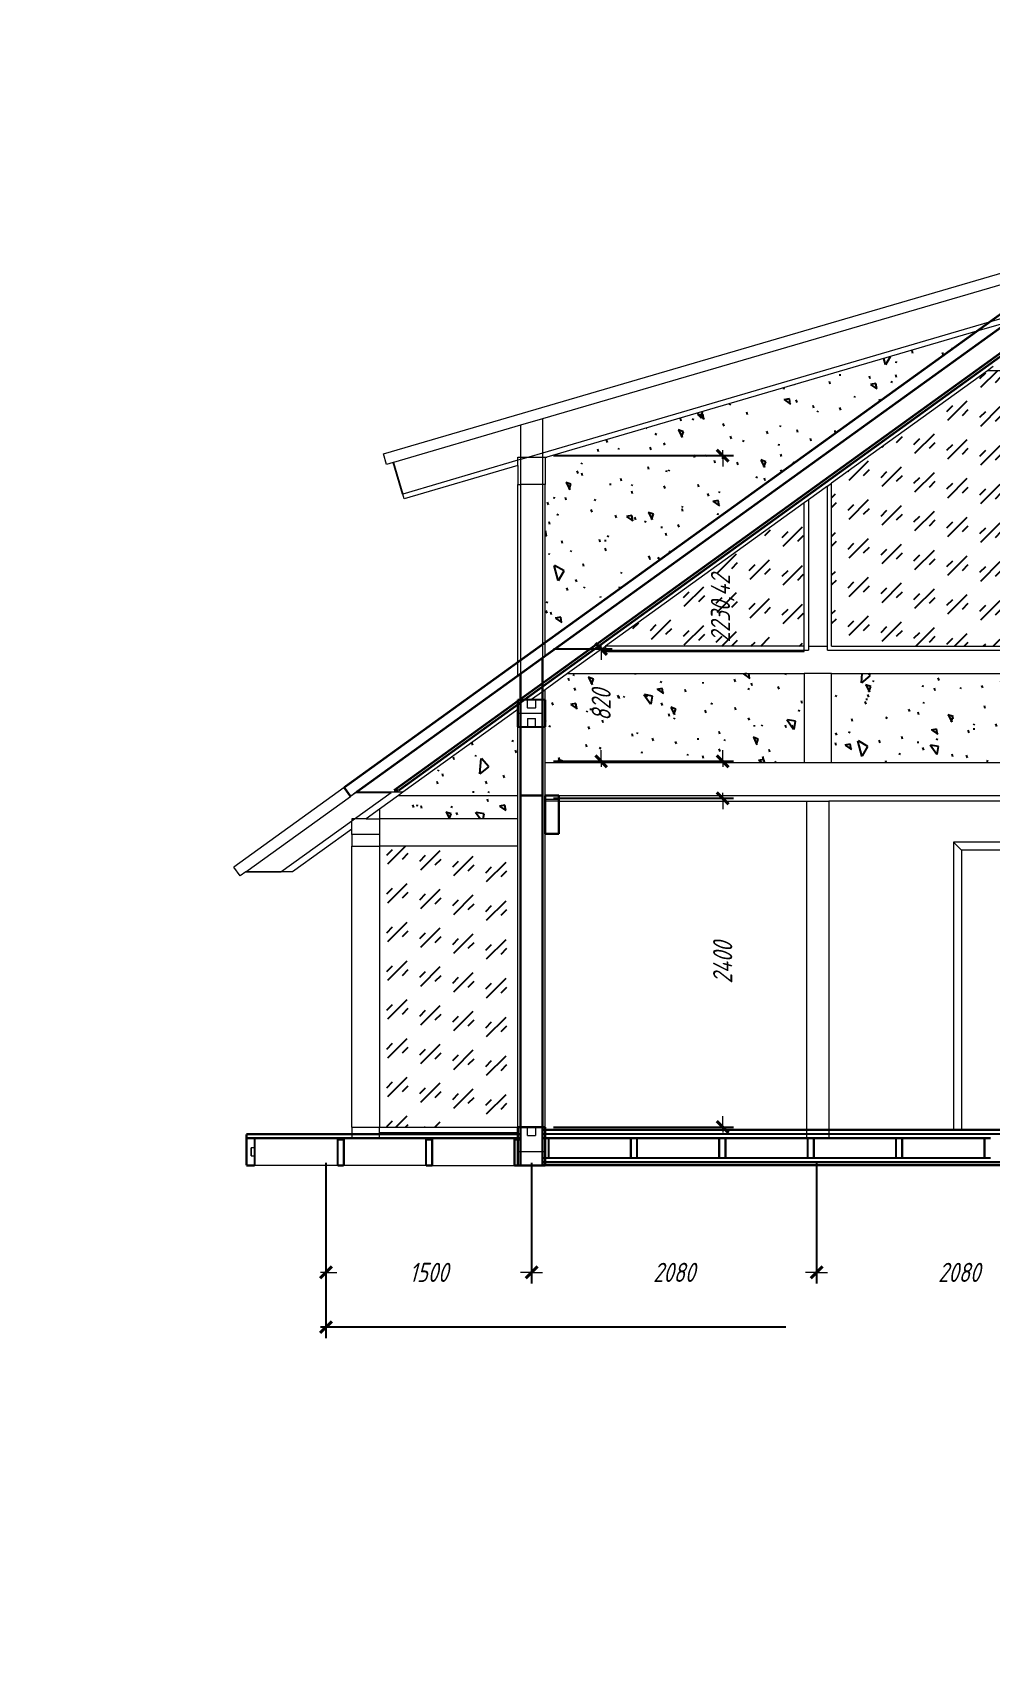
# Model space of a CAD drawing. Header units: millimetres. Extents: x 0 to 5040, y 0 to 770.
# Drawn here: x 4641.3 to 4815.9, y 0 to 297 of the extents above; entities that cross this region are included whole.
import ezdxf

# ---------------------------------------------------------------- set-up
doc = ezdxf.new("R2010")
doc.units = ezdxf.units.MM
for name, pattern in [('K5LT32768', [0]), ('K5LT_BASIC', [0]), ('K5LT_THIN', [0])]:
    doc.linetypes.add(name, pattern=pattern)
doc.layers.add('Системный слой', color=7, linetype='Continuous')
doc.styles.add('KDIMTEXTSTYLE', font='GOST_AU.SHX', dxfattribs={"width": 0.96, "oblique": 15, "height": 5})
doc.dimstyles.new('KDIMSTYLE (0.03)', dxfattribs={"dimtxt": 5, "dimasz": 1, "dimexe": 2, "dimexo": 0, "dimgap": 1, "dimtad": 1, "dimlfac": 40, "dimtxsty": 'KDIMTEXTSTYLE', "dimsah": 1, "dimcen": 0, "dimdle": 1, "dimadec": 0, "dimazin": 0, "dimtfac": 0.667, "dimtmove": 0, "dimatfit": 3, "dimfxl": 0, "dimtvp": 1, "dimtolj": 1, "dimtzin": 0, "dimarcsym": 0})

# ---------------------------------------------------------------- blocks, each defined once
blk = doc.blocks.new('U111')
at = {"layer": 'Системный слой', "color": 7, "linetype": 'K5LT32768', "lineweight": 18}
for p, q in [((4705.36, 220.12), (4835.33, 258.17)), ((4830.47, 254.66), (4734.37, 226.53)), ((4815.87, 244.14), (4734.37, 220.28)), ((4734.87, 183.27), (4819.35, 244.19)), ((4819.35, 244.19), (4813.62, 242.51)), ((4821.6, 245.81), (4815.87, 244.14)), ((4813.62, 242.51), (4735.19, 219.55)), ((4815.57, 235.3), (4787.12, 214.78)), ((4816.61, 236.05), (4815.57, 235.3)), ((4834.37, 235.3), (4815.57, 235.3)), ((4734.37, 226.53), (4730.37, 225.36)), ((4734.37, 226.53), (4734.37, 220.28)), ((4730.37, 225.36), (4707.18, 218.57)), ((4730.37, 225.36), (4730.37, 219.55)), ((4705.92, 218.2), (4705.36, 220.12)), ((4734.37, 220.28), (4731.89, 219.55)), ((4734.37, 220.28), (4734.37, 219.55)), ((4707.12, 218.55), (4705.92, 218.2)), ((4707.18, 218.57), (4707.12, 218.55)), ((4708.81, 212.79), (4707.12, 218.55)), ((4707.18, 218.57), (4708.87, 212.81)), ((4729.87, 218.96), (4708.87, 212.81)), ((4729.87, 217.99), (4709.13, 211.92)), ((4729.87, 219.55), (4730.37, 219.55)), ((4729.87, 218.96), (4729.87, 219.55)), ((4730.37, 219.11), (4729.87, 218.96)), ((4729.87, 217.99), (4729.87, 218.96)), ((4729.87, 217.99), (4729.87, 214.55)), ((4730.37, 219.55), (4731.89, 219.55)), ((4730.37, 219.55), (4730.37, 219.11)), ((4731.89, 219.55), (4730.37, 219.11)), ((4730.37, 219.11), (4730.37, 214.55)), ((4731.89, 219.55), (4734.37, 219.55)), ((4734.37, 219.55), (4734.87, 219.55)), ((4734.37, 219.55), (4734.37, 214.55)), ((4734.87, 219.55), (4734.87, 214.55)), ((4734.87, 219.55), (4735.19, 219.55)), ((4729.87, 214.55), (4730.37, 214.55)), ((4729.87, 182.12), (4729.87, 214.55)), ((4730.37, 214.55), (4730.37, 182.48)), ((4734.37, 214.55), (4730.37, 214.55)), ((4734.87, 214.55), (4734.37, 214.55)), ((4734.37, 214.55), (4734.37, 185.36)), ((4734.87, 185.72), (4734.87, 214.55)), ((4786.37, 214.24), (4782.87, 211.72)), ((4786.37, 214.24), (4787.12, 214.78)), ((4786.37, 185.05), (4786.37, 214.24)), ((4787.12, 185.05), (4787.12, 214.78)), ((4708.87, 212.81), (4708.81, 212.79)), ((4709.13, 211.92), (4708.87, 212.81)), ((4782.12, 211.18), (4745.89, 185.05)), ((4782.87, 211.72), (4782.12, 211.18)), ((4782.12, 185.05), (4782.12, 211.18)), ((4782.87, 211.72), (4782.87, 185.05)), ((4734.37, 185.36), (4734.37, 182.91)), ((4734.87, 183.27), (4734.87, 185.72)), ((4745.14, 184.51), (4738.96, 180.05)), ((4745.14, 184.51), (4745.89, 185.05)), ((4745.14, 184.3), (4745.14, 184.51)), ((4745.14, 184.3), (4745.89, 184.3)), ((4782.12, 185.05), (4745.89, 185.05)), ((4745.89, 185.05), (4745.89, 184.3)), ((4745.89, 184.3), (4745.89, 184.05)), ((4745.89, 184.3), (4782.12, 184.3)), ((4782.12, 184.3), (4782.12, 185.05)), ((4782.12, 184.05), (4782.12, 184.3)), ((4782.12, 184.3), (4782.87, 184.3)), ((4782.87, 185.05), (4786.37, 185.05)), ((4782.87, 185.05), (4782.87, 184.3)), ((4786.37, 184.3), (4786.37, 185.05)), ((4786.37, 184.3), (4835.12, 184.3)), ((4787.12, 185.05), (4834.37, 185.05)), ((4729.87, 179.66), (4729.87, 182.12)), ((4730.37, 180.02), (4734.37, 182.91)), ((4730.37, 182.48), (4730.37, 180.02)), ((4734.37, 182.91), (4734.87, 183.27)), ((4745.89, 184.05), (4782.12, 184.05)), ((4700.37, 158.39), (4729.87, 179.66)), ((4729.87, 179.66), (4730.37, 180.02)), ((4738.96, 180.05), (4734.87, 177.1)), ((4738.96, 180.05), (4782.12, 180.05)), ((4787.12, 180.05), (4782.12, 180.05)), ((4782.12, 180.05), (4782.12, 163.8)), ((4787.12, 163.8), (4787.12, 180.05)), ((4787.12, 180.05), (4834.37, 180.05)), ((4731.62, 173.8), (4731.62, 175.3)), ((4734.37, 176.74), (4732.37, 175.3)), ((4733.12, 175.3), (4733.12, 173.8)), ((4734.87, 177.1), (4734.37, 176.74)), ((4734.87, 175.3), (4734.87, 177.1)), ((4729.87, 173.5), (4708.92, 158.39)), ((4729.87, 172.8), (4730.37, 172.8)), ((4730.37, 172.8), (4734.37, 172.8)), ((4731.62, 173.8), (4733.12, 173.8)), ((4731.62, 173.8), (4731.62, 173.75)), ((4733.12, 173.75), (4731.62, 173.75)), ((4733.12, 173.75), (4733.12, 173.8)), ((4729.87, 157.8), (4729.87, 170.3)), ((4731.62, 171.85), (4733.12, 171.85)), ((4731.62, 171.85), (4731.62, 171.8)), ((4733.12, 171.8), (4731.62, 171.8)), ((4731.62, 171.8), (4731.62, 170.3)), ((4733.12, 171.8), (4733.12, 171.85)), ((4733.12, 170.3), (4733.12, 171.8)), ((4734.87, 163.8), (4734.87, 170.3)), ((4734.87, 163.8), (4782.12, 163.8)), ((4734.87, 157.8), (4734.87, 163.8)), ((4782.12, 163.8), (4787.12, 163.8)), ((4787.12, 163.8), (4834.37, 163.8)), ((4698.19, 159.27), (4678.06, 144.75)), ((4680.25, 143.87), (4699.36, 157.64)), ((4700.37, 158.39), (4699.35, 157.65)), ((4700.37, 158.38), (4699.36, 157.64)), ((4700.09, 153.55), (4706.78, 158.38)), ((4700.39, 158.39), (4700.37, 158.39)), ((4708.92, 158.39), (4700.39, 158.39)), ((4708.11, 157.8), (4704.62, 155.29)), ((4708.92, 158.39), (4708.11, 157.8)), ((4708.11, 157.8), (4729.87, 157.8)), ((4729.87, 153.55), (4729.87, 157.8)), ((4737.37, 157.8), (4831.87, 157.8)), ((4704.62, 155.29), (4702.21, 153.55)), ((4704.62, 155.29), (4704.62, 153.55)), ((4737.37, 157.05), (4734.87, 157.05)), ((4737.37, 156.8), (4734.87, 156.8)), ((4737.37, 156.8), (4782.62, 156.8)), ((4782.62, 156.8), (4786.62, 156.8)), ((4782.62, 96.8), (4782.62, 156.8)), ((4786.62, 156.8), (4786.62, 96.8)), ((4831.87, 156.8), (4786.62, 156.8)), ((4686.67, 143.87), (4699.62, 153.21)), ((4699.62, 151.68), (4688.79, 143.87)), ((4700.09, 153.55), (4699.62, 153.55)), ((4699.62, 153.55), (4699.62, 153.21)), ((4699.62, 153.21), (4700.09, 153.55)), ((4699.62, 151.68), (4699.62, 153.21)), ((4699.62, 150.68), (4699.62, 151.68)), ((4702.21, 153.55), (4700.09, 153.55)), ((4702.21, 153.55), (4704.62, 153.55)), ((4729.87, 153.55), (4704.62, 153.55)), ((4704.62, 153.55), (4704.62, 150.68)), ((4729.87, 148.55), (4729.87, 153.55)), ((4704.62, 150.68), (4699.62, 150.68)), ((4699.62, 150.68), (4699.62, 148.55)), ((4699.62, 97.3), (4699.62, 148.55)), ((4699.62, 148.55), (4704.62, 148.55)), ((4704.62, 150.68), (4704.62, 148.55)), ((4729.87, 148.55), (4704.62, 148.55)), ((4704.62, 148.55), (4704.62, 97.3)), ((4729.87, 97.3), (4729.87, 148.55)), ((4734.87, 97.3), (4734.87, 150.8)), ((4809.37, 149.3), (4809.37, 96.8)), ((4829.37, 149.3), (4809.37, 149.3)), ((4809.37, 149.3), (4810.82, 147.85)), ((4827.92, 147.85), (4810.82, 147.85)), ((4810.82, 147.85), (4810.82, 96.8)), ((4679.23, 143.13), (4678.06, 144.75)), ((4680.25, 143.86), (4679.23, 143.13)), ((4680.25, 143.87), (4686.67, 143.87)), ((4680.25, 143.87), (4680.25, 143.86)), ((4686.66, 143.86), (4680.25, 143.86)), ((4686.67, 143.87), (4686.66, 143.86)), ((4688.79, 143.87), (4686.67, 143.87)), ((4699.62, 97.3), (4699.62, 96)), ((4699.62, 97.3), (4704.62, 97.3)), ((4699.62, 96), (4699.62, 95.3)), ((4704.62, 97.3), (4729.87, 97.3)), ((4704.62, 96.3), (4704.62, 97.3)), ((4704.62, 96.3), (4729.87, 96.3)), ((4704.62, 96), (4704.62, 96.3)), ((4704.62, 95.3), (4704.62, 96)), ((4731.62, 95.8), (4731.62, 97.3)), ((4731.62, 95.8), (4733.12, 95.8)), ((4731.62, 95.8), (4731.62, 95.75)), ((4731.62, 95.75), (4733.12, 95.75)), ((4733.12, 97.3), (4733.12, 95.8)), ((4733.12, 95.75), (4733.12, 95.8)), ((4782.62, 96.05), (4782.62, 96.8)), ((4782.62, 95.3), (4782.62, 96.05)), ((4786.62, 96.8), (4786.62, 96.05)), ((4786.62, 96.05), (4786.62, 95.3)), ((4681.2, 92.05), (4681.2, 93.55)), ((4681.25, 93.55), (4681.2, 93.55)), ((4681.87, 93.55), (4681.25, 93.55)), ((4681.25, 93.55), (4681.25, 92.05)), ((4730.37, 92.8), (4729.87, 92.8)), ((4734.37, 92.8), (4730.37, 92.8)), ((4734.87, 92.8), (4734.37, 92.8)), ((4681.2, 92.05), (4681.25, 92.05)), ((4681.25, 92.05), (4681.87, 92.05)), ((4697, 90.3), (4681.87, 90.3)), ((4713.12, 90.3), (4698.12, 90.3)), ((4714.25, 90.3), (4729.25, 90.3)), ((4734.87, 90.3), (4834.37, 90.3))]:
    blk.add_line(p, q, dxfattribs=at)
at = {"layer": 'Системный слой', "color": 5, "linetype": 'K5LT_BASIC', "const_width": 0.4}
for points in [[(4734.37, 182.9), (4836.37, 256.45)], [(4815.87, 244.14), (4830.47, 254.66)], [(4734.37, 178.27), (4833.87, 250.03)], [(4833.87, 249.41), (4734.37, 177.66)], [(4813.62, 242.51), (4815.87, 244.14)], [(4734.87, 185.72), (4813.62, 242.51)], [(4730.37, 182.48), (4734.37, 185.36)], [(4734.37, 185.36), (4734.87, 185.72)], [(4698.19, 159.27), (4729.87, 182.12)], [(4729.87, 182.12), (4730.37, 182.48)], [(4730.37, 180.01), (4734.37, 182.9)], [(4734.37, 182.9), (4734.37, 178.27)], [(4700.39, 158.39), (4730.37, 180.01)], [(4730.37, 175.39), (4730.37, 180.01)], [(4730.37, 175.39), (4734.37, 178.27)], [(4734.37, 178.27), (4734.37, 177.66)], [(4730.25, 175.3), (4729.87, 175.3)], [(4729.87, 175.03), (4730.25, 175.3)], [(4729.87, 175.3), (4729.87, 175.03)], [(4730.25, 175.3), (4730.37, 175.39)], [(4730.37, 175.3), (4730.25, 175.3)], [(4730.37, 175.3), (4730.37, 175.39)], [(4730.37, 175.3), (4730.37, 174.77)], [(4731.11, 175.3), (4730.37, 174.77)], [(4730.37, 175.3), (4731.11, 175.3)], [(4734.37, 177.66), (4731.11, 175.3)], [(4731.62, 175.3), (4731.11, 175.3)], [(4732.37, 175.3), (4731.62, 175.3)], [(4732.37, 175.3), (4733.12, 175.3)], [(4733.12, 175.3), (4734.37, 175.3)], [(4734.37, 177.66), (4734.37, 176.74)], [(4734.37, 176.74), (4734.37, 175.3)], [(4734.37, 172.8), (4734.37, 175.3)], [(4734.37, 175.3), (4734.87, 175.3)], [(4734.87, 175.3), (4734.87, 170.3)], [(4707.29, 158.74), (4729.87, 175.03)], [(4729.87, 174.41), (4708.15, 158.74)], [(4729.87, 175.03), (4729.87, 174.41)], [(4730.37, 174.77), (4729.87, 174.41)], [(4729.87, 174.41), (4729.87, 173.5)], [(4729.87, 172.8), (4729.87, 173.5)], [(4729.87, 170.3), (4729.87, 172.8)], [(4730.37, 172.8), (4730.37, 174.77)], [(4730.37, 170.3), (4730.37, 172.8)], [(4734.37, 172.8), (4734.37, 170.3)], [(4730.37, 170.3), (4729.87, 170.3)], [(4730.37, 170.3), (4731.62, 170.3)], [(4730.37, 157.8), (4730.37, 170.3)], [(4733.12, 170.3), (4731.62, 170.3)], [(4734.37, 170.3), (4733.12, 170.3)], [(4734.37, 170.3), (4734.37, 157.8)], [(4734.87, 170.3), (4734.37, 170.3)], [(4699.35, 157.65), (4698.19, 159.27)], [(4699.36, 157.64), (4699.35, 157.65)], [(4700.37, 158.38), (4700.39, 158.39)], [(4706.78, 158.38), (4700.37, 158.38)], [(4708.15, 158.74), (4707.29, 158.74)], [(4730.37, 157.8), (4734.37, 157.8)], [(4730.37, 97.3), (4730.37, 157.8)], [(4734.37, 157.8), (4734.37, 97.3)], [(4734.87, 157.8), (4737.37, 157.8)], [(4734.87, 157.05), (4734.87, 157.8)], [(4737.37, 157.8), (4737.37, 157.05)], [(4734.87, 156.8), (4734.87, 157.05)], [(4734.87, 150.8), (4734.87, 156.8)], [(4737.37, 156.8), (4737.37, 157.05)], [(4737.37, 156.8), (4737.37, 150.8)], [(4737.37, 150.8), (4734.87, 150.8)], [(4680.37, 95.3), (4680.37, 96)], [(4699.62, 96), (4680.37, 96)], [(4680.37, 90.3), (4680.37, 95.3)], [(4680.37, 95.3), (4681.87, 95.3)], [(4681.87, 95.3), (4699.62, 95.3)], [(4681.87, 95.3), (4681.87, 93.55)], [(4697, 90.3), (4697, 95.05)], [(4697, 95.05), (4698.12, 95.05)], [(4698.12, 95.05), (4698.12, 90.3)], [(4699.62, 96), (4704.62, 96)], [(4704.62, 95.3), (4699.62, 95.3)], [(4704.62, 96), (4729.87, 96)], [(4729.87, 95.3), (4704.62, 95.3)], [(4713.12, 90.3), (4713.12, 95.05)], [(4713.12, 95.05), (4714.25, 95.05)], [(4714.25, 95.05), (4714.25, 90.3)], [(4729.25, 90.3), (4729.25, 95.05)], [(4729.25, 95.05), (4729.87, 95.05)], [(4729.87, 97.3), (4730.37, 97.3)], [(4729.87, 96.3), (4729.87, 97.3)], [(4729.87, 96), (4729.87, 96.3)], [(4730.37, 96), (4729.87, 96)], [(4729.87, 95.3), (4729.87, 96)], [(4729.87, 95.3), (4730.37, 95.3)], [(4729.87, 95.3), (4729.87, 95.05)], [(4729.87, 95.05), (4730.37, 95.05)], [(4729.87, 95.05), (4729.87, 92.8)], [(4730.37, 97.3), (4730.37, 96)], [(4731.62, 97.3), (4730.37, 97.3)], [(4730.37, 96), (4730.37, 95.3)], [(4730.37, 95.05), (4730.37, 95.3)], [(4730.37, 95.05), (4730.37, 92.8)], [(4731.62, 97.3), (4733.12, 97.3)], [(4733.12, 97.3), (4734.37, 97.3)], [(4734.37, 96.8), (4734.37, 97.3)], [(4734.37, 97.3), (4734.87, 97.3)], [(4734.37, 96.05), (4734.37, 96.8)], [(4734.87, 96.8), (4734.37, 96.8)], [(4734.37, 95.3), (4734.37, 96.05)], [(4734.87, 96.05), (4734.37, 96.05)], [(4734.37, 92.8), (4734.37, 95.3)], [(4734.37, 95.3), (4734.87, 95.3)], [(4734.87, 97.3), (4734.87, 96.8)], [(4782.62, 96.8), (4734.87, 96.8)], [(4734.87, 96.8), (4734.87, 96.05)], [(4782.62, 96.05), (4734.87, 96.05)], [(4734.87, 96.05), (4734.87, 95.3)], [(4734.87, 92.8), (4734.87, 95.3)], [(4734.87, 95.3), (4735.5, 95.3)], [(4735.5, 95.3), (4735.5, 91.68)], [(4750.5, 95.3), (4735.5, 95.3)], [(4750.5, 95.3), (4751.62, 95.3)], [(4750.5, 91.68), (4750.5, 95.3)], [(4751.62, 95.3), (4751.62, 91.68)], [(4751.62, 95.3), (4766.62, 95.3)], [(4766.62, 91.68), (4766.62, 95.3)], [(4766.62, 95.3), (4767.75, 95.3)], [(4767.75, 95.3), (4767.75, 91.68)], [(4767.75, 95.3), (4782.62, 95.3)], [(4786.62, 96.8), (4782.62, 96.8)], [(4786.62, 96.05), (4782.62, 96.05)], [(4782.75, 95.3), (4782.62, 95.3)], [(4782.75, 95.3), (4783.87, 95.3)], [(4782.75, 91.68), (4782.75, 95.3)], [(4783.87, 95.3), (4783.87, 91.68)], [(4786.62, 95.3), (4783.87, 95.3)], [(4809.37, 96.8), (4786.62, 96.8)], [(4786.62, 96.05), (4834.37, 96.05)], [(4786.62, 95.3), (4798.87, 95.3)], [(4798.87, 95.3), (4800, 95.3)], [(4798.87, 91.68), (4798.87, 95.3)], [(4800, 95.3), (4800, 91.68)], [(4800, 95.3), (4815, 95.3)], [(4809.37, 96.8), (4810.82, 96.8)], [(4827.92, 96.8), (4810.82, 96.8)], [(4815, 95.3), (4816.12, 95.3)], [(4815, 91.68), (4815, 95.3)], [(4681.87, 93.55), (4681.87, 92.05)], [(4681.87, 92.05), (4681.87, 90.3)], [(4729.87, 92.8), (4729.87, 90.3)], [(4730.37, 92.8), (4730.37, 90.3)], [(4734.37, 91.68), (4734.37, 92.8)], [(4734.87, 92.8), (4734.87, 91.68)], [(4681.87, 90.3), (4680.37, 90.3)], [(4698.12, 90.3), (4697, 90.3)], [(4714.25, 90.3), (4713.12, 90.3)], [(4729.87, 90.3), (4729.25, 90.3)], [(4730.37, 90.3), (4729.87, 90.3)], [(4734.37, 90.3), (4730.37, 90.3)], [(4734.37, 90.93), (4734.37, 91.68)], [(4734.87, 91.68), (4734.37, 91.68)], [(4734.37, 90.43), (4734.37, 90.93)], [(4734.87, 90.93), (4734.37, 90.93)], [(4734.87, 90.43), (4734.37, 90.43)], [(4734.37, 90.43), (4734.37, 90.3)], [(4734.87, 90.3), (4734.37, 90.3)], [(4735.5, 91.68), (4734.87, 91.68)], [(4734.87, 91.68), (4734.87, 90.93)], [(4834.37, 90.93), (4734.87, 90.93)], [(4734.87, 90.93), (4734.87, 90.43)], [(4734.87, 90.43), (4734.87, 90.3)], [(4834.37, 90.43), (4734.87, 90.43)], [(4750.5, 91.68), (4735.5, 91.68)], [(4751.62, 91.68), (4750.5, 91.68)], [(4766.62, 91.68), (4751.62, 91.68)], [(4767.75, 91.68), (4766.62, 91.68)], [(4782.75, 91.68), (4767.75, 91.68)], [(4783.87, 91.68), (4782.75, 91.68)], [(4798.87, 91.68), (4783.87, 91.68)], [(4800, 91.68), (4798.87, 91.68)], [(4815, 91.68), (4800, 91.68)], [(4816.12, 91.68), (4815, 91.68)]]:
    blk.add_lwpolyline(points, dxfattribs=at)
blk = doc.blocks.new('KDIMARROW_03')
at = {"layer": 'Системный слой', "color": 0, "linetype": 'K5LT_BASIC', "lineweight": 40}
blk.add_line((-1.06, -1.06), (1.06, 1.06), dxfattribs=at)
at = {"layer": 'Системный слой', "color": 0, "linetype": 'K5LT_THIN', "lineweight": 18}
for q in [(-1, 0), (2, 0)]:
    blk.add_line((0, 0), q, dxfattribs=at)

msp = doc.modelspace()

# ---------------------------------------------------------------- hatches: boundary and pattern name
at = {"layer": 'Системный слой'}
h = msp.add_hatch(dxfattribs=at)
h.set_pattern_fill('', angle=40, style=0, pattern_type=0)
h.set_pattern_definition([(40, (7.66, 6.428), (-20.5692, 24.51342), [2, -30]), (130, (9.193, 7.713), (-24.51342, -20.5692), [2, -30]), (85, (7.66, 6.428), (-20.56883, 24.51297), [2.828, -42.426]), (60, (9.193, 7.713), (-27.71281, 16), [2, -30]), (150, (10.192, 9.445), (-16, -27.71281), [2, -30]), (105, (9.193, 7.713), (-27.7123, 15.99971), [2.828, -42.426]), (80, (16.853, 14.141), (-26.0974, 4.60168), [1.5, -25]), (170, (17.114, 15.618), (-4.60168, -26.0974), [1.5, -25]), (125, (16.853, 14.141), (-26.09695, 4.601596), [2.121, -35.355]), (100, (-18.796, -15.771), (-15.756924, -2.77837), [1, -15]), (190, (-18.97, -14.787), (2.77837, -15.756924), [1, -15]), (145, (-18.796, -15.771), (-15.75733, -2.778442), [1.414, -21.213]), (70, (1.233, 14.088), (-15.03508, 5.47232), [1, -15]), (160, (1.575, 15.028), (-5.47232, -15.03508), [1, -15]), (115, (1.233, 14.088), (-15.03547, 5.472463), [1.414, -21.213]), (85, (0, 0), (-9.351857, 7.84492), [0.3, -10]), (65, (0, 0), (-2.4184476, 6.64463), [0.3, -10]), (105, (0, 0), (-6.1930747, 7.6580563), [0.5, -12]), (110, (0, 0), (-7.945929, 1.364629), [0.5, -7])])
h.paths.add_polyline_path([(4729.87213, 157.80094), (4708.10546, 157.80094), (4704.62213, 155.28892), (4704.62213, 153.55093), (4729.87213, 153.55093)])
h.paths.add_polyline_path([(4729.87213, 173.49805), (4708.9203, 158.38855), (4708.10546, 157.80094), (4729.87213, 157.80094), (4729.87213, 170.30094), (4729.87213, 172.80094)])
h.paths.add_polyline_path([(4734.87213, 163.80094), (4782.12213, 163.80094), (4782.12213, 180.05094), (4738.9588, 180.05094), (4734.87213, 177.10382), (4734.87213, 175.30094), (4734.87213, 170.30094)])
h.paths.add_polyline_path([(4834.37213, 180.05094), (4787.12213, 180.05094), (4787.12213, 163.80094), (4834.37213, 163.80093)])
h.paths.add_polyline_path([(4885.62213, 180.05094), (4838.37213, 180.05094), (4838.37213, 163.80093), (4885.62213, 163.80094)])
h.paths.add_polyline_path([(4933.78546, 180.05094), (4890.62213, 180.05094), (4890.62213, 163.80094), (4937.87071, 163.80094), (4937.87071, 170.30094), (4937.87213, 170.30094), (4937.87213, 175.30094), (4937.87212, 177.10383)])
h.paths.add_polyline_path([(4859.12374, 242.51121), (4937.87212, 185.72152), (4937.87212, 214.55094), (4937.87212, 219.55094), (4937.55399, 219.55094)])
h.paths.add_polyline_path([(4813.62051, 242.51121), (4735.19027, 219.55094), (4734.87213, 219.55094), (4734.87213, 214.55094), (4734.87213, 185.72152)])
h = msp.add_hatch(dxfattribs=at)
h.set_pattern_fill('', angle=45, style=0, pattern_type=0)
h.set_pattern_definition([(45, (0, 0), (4e-16, 7.071068), [5, -3.5]), (45, (2.6517, 0.884), (4e-16, 7.071068), [1.5, -7]), (45, (-0.177, 1.591), (4e-16, 7.071068), [1.5, -7])])
h.paths.add_polyline_path([(4782.12213, 185.05094), (4782.12213, 211.17835), (4745.89212, 185.05094)])
h.paths.add_polyline_path([(4787.12213, 185.05094), (4834.37213, 185.05094), (4834.37213, 235.30094), (4815.57213, 235.30094), (4787.12213, 214.78411)])
h.paths.add_polyline_path([(4838.37213, 235.30094), (4838.37213, 185.05094), (4885.62213, 185.05094), (4885.62213, 214.78411), (4857.17214, 235.30094)])
h.paths.add_polyline_path([(4926.85214, 185.05094), (4890.62213, 211.17834), (4890.62213, 185.05093)])
h.paths.add_polyline_path([(4729.87213, 97.30094), (4729.87213, 148.55093), (4704.62213, 148.55093), (4704.62213, 97.30094)])

# ---------------------------------------------------------------- block references
msp.add_blockref('U111', (0, 0), dxfattribs=at)

# ---------------------------------------------------------------- dimensions: what is measured, and where the dimension line sits
at = {"layer": 'Системный слой', "color": 7}
for base, p1, p2, location in [((4767.24318, 164.051), (4734.37204, 219.81155), (4734.37203, 164.051), (4767.24318, 191.93127)), ((4745.07295, 164.051), (4734.37204, 184.55102), (4734.37203, 164.051), (4745.07295, 174.30101)), ((4767.24318, 97.30093), (4734.37203, 157.30099), (4734.37203, 97.30093), (4767.24318, 127.30096))]:
    msp.add_linear_dim(base=base, p1=p1, p2=p2, angle=90, location=location, dimstyle='KDIMSTYLE (0.03)', override={"dimexo": 2, "dimpost": '\\H3.5;\\W0.965;\\Q15;<>', "dimblk1": 'KDIMARROW_03', "dimblk2": 'KDIMARROW_03', "dimse1": 0, "dimse2": 0, "dimclrt": 7, "dimtolj": 1}, dxfattribs=at).render()
for base, p1, p2, location in [((4694.87213, 70.80093), (4732.37213, 90.80093), (4694.87213, 90.80093), (4713.62213, 70.80093)), ((4694.87213, 60.80093), (4977.87213, 90.80093), (4694.87213, 90.80093), (4836.37213, 60.80093)), ((4732.37213, 70.80093), (4784.37213, 90.80093), (4732.37213, 90.80093), (4758.37213, 70.80093)), ((4784.37213, 70.80093), (4836.37213, 90.80093), (4784.37213, 90.80093), (4810.37213, 70.80093))]:
    msp.add_linear_dim(base=base, p1=p1, p2=p2, location=location, dimstyle='KDIMSTYLE (0.03)', override={"dimexo": 0, "dimpost": '\\H3.5;\\W0.965;\\Q15;<>', "dimblk1": 'KDIMARROW_03', "dimblk2": 'KDIMARROW_03', "dimse1": 0, "dimse2": 0, "dimclrt": 7, "dimtolj": 1}, dxfattribs=at).render()

doc.saveas('drawing.dxf')
